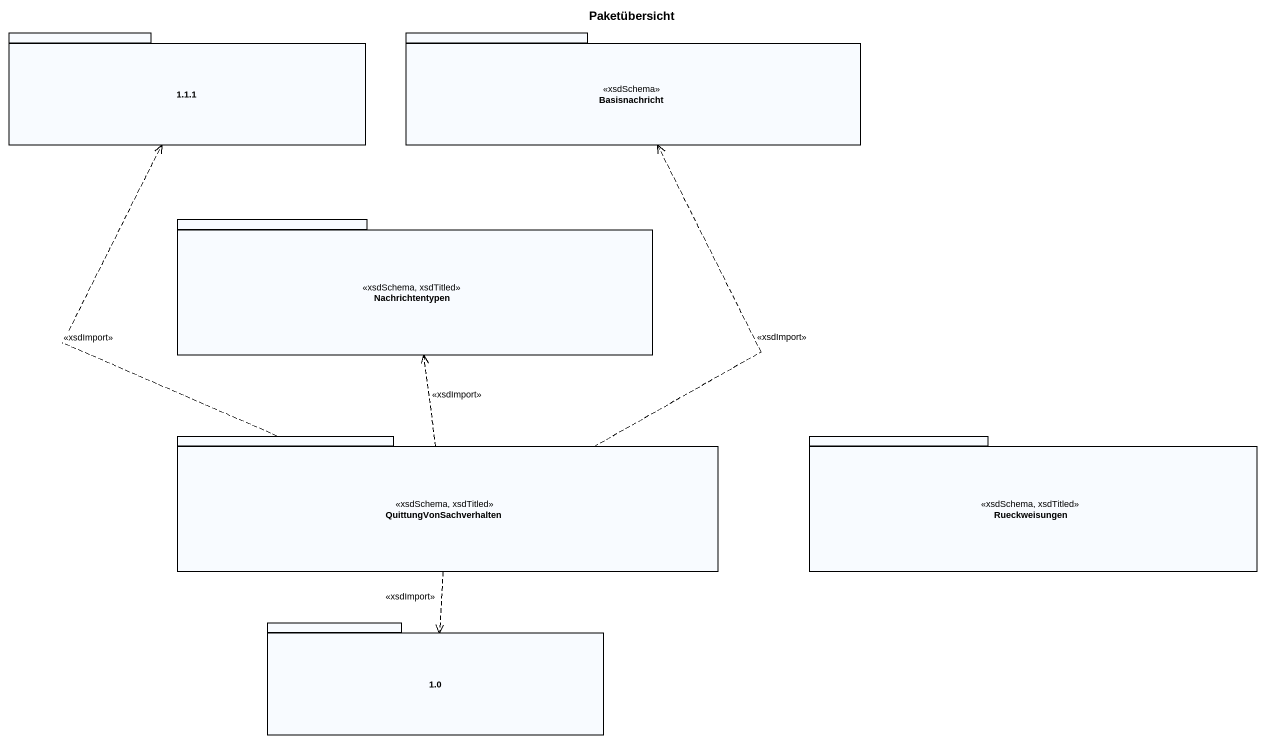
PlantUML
@startuml
title Paketübersicht
package "1.1.1" as p1_1_1 {
}
package Basisnachricht <<xsdSchema>> {
}
package Nachrichtentypen <<xsdSchema, xsdTitled>> {
}
package QuittungVonSachverhalten <<xsdSchema, xsdTitled>> {
}
package Rueckweisungen <<xsdSchema, xsdTitled>> {
}
package "1.0" as p1_0 {
}
QuittungVonSachverhalten .up.> p1_1_1 : <<xsdImport>>
QuittungVonSachverhalten .up.> Basisnachricht : <<xsdImport>>
QuittungVonSachverhalten .up.> Nachrichtentypen : <<xsdImport>>
QuittungVonSachverhalten ..> p1_0 : <<xsdImport>>
@enduml
